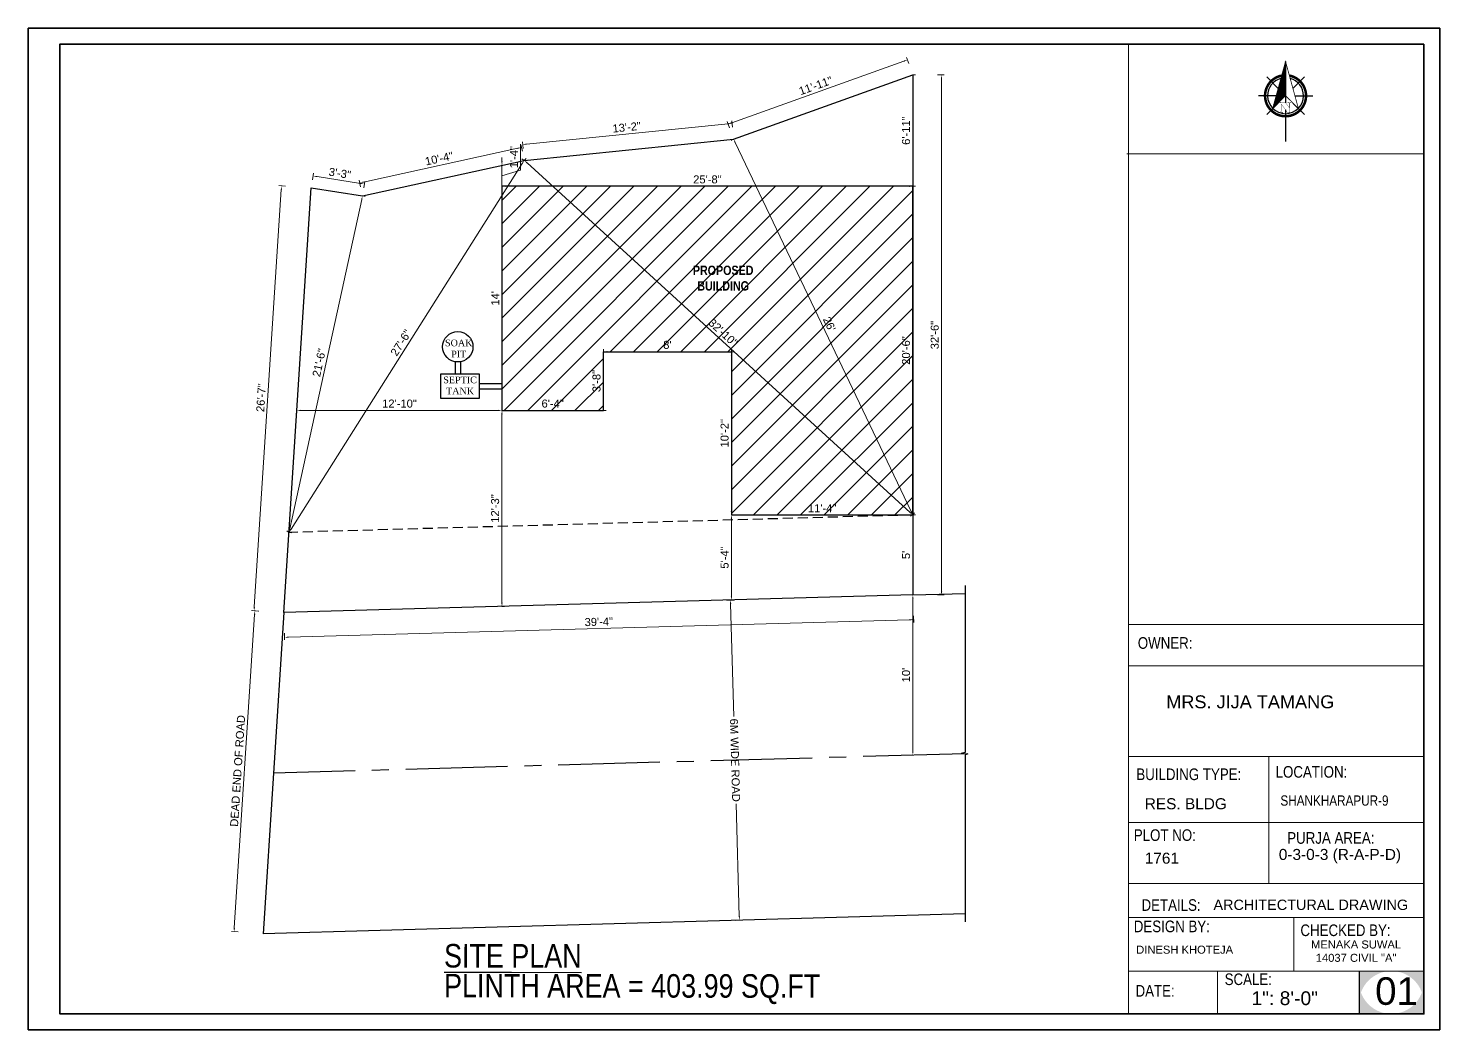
# Model space of a CAD drawing. Header units: inches. Extents: x 376358 to 406049, y -63575 to -53607.
# Drawn here: x 383395 to 384453, y -57467 to -56717 of the extents above; entities that cross this region are included whole.
import ezdxf

# ---------------------------------------------------------------- set-up
doc = ezdxf.new("R2010")
doc.units = ezdxf.units.IN
doc.header["$LTSCALE"] = 2
doc.header["$MEASUREMENT"] = 0
doc.header["$PDMODE"] = 34
doc.linetypes.add('CENTER2', pattern=[28.575, 19.05, -3.175, 3.175, -3.175])
doc.linetypes.add('DASHED2', pattern=[0.375, 0.25, -0.125])
doc.layers.get('0').update_dxf_attribs({"linetype": 'CONTINUOUS'})
doc.layers.get('DEFPOINTS').update_dxf_attribs({"color": 141, "linetype": 'CONTINUOUS'})
for name, color, linetype, lineweight in [('DIMENTION', 140, 'CONTINUOUS', 0), ('door', 20, 'CONTINUOUS', 35), ('OUTLINE', 1, 'CONTINUOUS', 25), ('Rebars', 1, 'CONTINUOUS', 13), ('Siteplan', 7, 'CONTINUOUS', 30), ('steps', 253, 'CONTINUOUS', 20), ('TEXT', 181, 'CONTINUOUS', 25), ('WALL - A', 1, 'CONTINUOUS', 40)]:
    doc.layers.add(name, color=color, linetype=linetype, lineweight=lineweight)
doc.layers.add('Normal Wall', color=7, linetype='CONTINUOUS', lineweight=35, true_color=0xffaf89)
doc.layers.add('Rear Wall', color=7, linetype='CONTINUOUS', lineweight=20, true_color=0xd4e480)
doc.layers.add('plan wall', color=7, linetype='CONTINUOUS')
doc.styles.add('Lettring Text', font='arial.ttf')
doc.styles.get("Standard").update_dxf_attribs({"font": 'ARIALN.TTF'})
doc.styles.add('SwissBT', font='swiss.ttf', dxfattribs={"height": 12})
doc.dimstyles.new('Copy of Standard', dxfattribs={"dimtxt": 6, "dimasz": 2.875, "dimexe": 2, "dimexo": 4, "dimgap": 2, "dimtad": 1, "dimdec": 0, "dimrnd": 1, "dimzin": 0, "dimdsep": 46, "dimlunit": 4, "dimtxsty": 'Lettring Text', "dimcen": 0.1, "dimclrd": 7, "dimclre": 7, "dimclrt": 7, "dimazin": 0, "dimtfac": 0.645, "dimtdec": 0, "dimtmove": 1, "dimatfit": 0, "dimfxl": 3, "dimfxlon": 1, "dimtfillclr": 256, "dimtolj": 1, "dimtzin": 0, "dimlwd": -1, "dimlwe": -1, "dimarcsym": 2})

# ---------------------------------------------------------------- blocks, each defined once
blk = doc.blocks.new('*X29')
at = {"color": 0}
for p, q in [((145.96, -414.6), (147.62, -412.94)), ((146.16, -413.87), (147.62, -412.41)), ((146.36, -413.14), (147.62, -411.88)), ((146.55, -412.41), (147.62, -411.35)), ((146.75, -411.68), (147.62, -410.82)), ((146.95, -410.95), (147.62, -410.29)), ((147.15, -410.22), (147.62, -409.76)), ((147.35, -409.49), (147.62, -409.23)), ((147.55, -408.76), (147.62, -408.7)), ((143.76, -422.63), (147.62, -418.77)), ((143.96, -421.9), (147.62, -418.24)), ((144.16, -421.17), (147.62, -417.71)), ((144.36, -420.44), (147.62, -417.18)), ((144.56, -419.71), (147.62, -416.65)), ((144.76, -418.98), (147.62, -416.12)), ((144.96, -418.25), (147.62, -415.59)), ((145.16, -417.52), (147.62, -415.06)), ((145.36, -416.79), (147.62, -414.53)), ((145.56, -416.06), (147.62, -414)), ((145.76, -415.33), (147.62, -413.47)), ((142.76, -426.28), (147.62, -421.42)), ((142.96, -425.55), (147.62, -420.89)), ((143.16, -424.82), (147.62, -420.36)), ((143.36, -424.09), (147.62, -419.83)), ((143.56, -423.36), (147.62, -419.3))]:
    blk.add_line(p, q, dxfattribs=at)
blk = doc.blocks.new('NORTH_15')
for p, q in [((-2.87, 2.87), (-7.37, 7.37)), ((0, 3.66), (0, 10.62)), ((2.87, 2.87), (7.37, 7.37)), ((-13.37, 0), (2.72, 0)), ((5.49, 0), (17.83, 0)), ((-2.87, -2.87), (-7.37, -7.37)), ((0, -3.66), (0, -10.62)), ((2.87, -2.87), (7.37, -7.37))]:
    blk.add_line(p, q)
at = {"const_width": 1}
for points in [[(0, -8, 1), (0, 8, 0.359415), (-7.86, 1.52, 1)], [(-7.86, -1.52, 0.359415), (0, -8, 1)]]:
    blk.add_lwpolyline(points, format="xyb", dxfattribs=at)
for points, const_width in [([(4.96, -5.01), (-13.37, 0), (4.9, 5), (0, 0), (4.96, -5.01)], 0.3), ([(5.93, -1.55), (6, -1.55), (6.07, -1.54), (6.13, -1.53), (6.17, -1.52), (6.22, -1.51), (6.26, -1.49), (6.28, -1.47), (6.3, -1.45), (6.32, -1.42), (6.33, -1.39), (6.35, -1.34), (6.36, -1.29), (6.37, -1.23), (6.38, -1.16), (6.38, -1.08), (6.38, -1), (6.54, -1), (6.54, -2.34), (6.38, -2.34), (6.38, -2.3), (6.38, -2.23), (6.38, -2.16), (6.37, -2.09), (6.36, -2.04), (6.35, -1.99), (6.33, -1.95), (6.32, -1.91), (6.3, -1.88), (6.28, -1.86), (6.26, -1.83), (6.22, -1.81), (6.18, -1.8), (6.13, -1.78), (6.07, -1.77), (6.01, -1.76), (5.95, -1.76), (2.66, -1.76), (2.66, -2.34), (2.5, -2.34), (2.5, -0.16), (4.71, 1.44), (3.14, 1.44), (3.07, 1.44), (3, 1.43), (2.94, 1.42), (2.89, 1.41), (2.85, 1.4), (2.81, 1.38), (2.78, 1.36), (2.76, 1.34), (2.74, 1.31), (2.72, 1.27), (2.7, 1.22), (2.69, 1.17), (2.68, 1.11), (2.67, 1.04), (2.66, 0.97), (2.66, 0.89), (2.66, 0.87), (2.5, 0.87), (2.5, 2.21), (2.66, 2.21), (2.66, 2.17), (2.66, 2.09), (2.67, 2.03), (2.68, 1.97), (2.69, 1.91), (2.7, 1.86), (2.71, 1.82), (2.73, 1.78), (2.75, 1.76), (2.77, 1.74), (2.8, 1.72), (2.85, 1.7), (2.89, 1.68), (2.94, 1.67), (3, 1.66), (3.07, 1.66), (3.14, 1.66), (6.54, 1.66), (6.54, 0.75), (3.33, -1.55), (5.93, -1.55), (5.93, -1.55)], 0.1)]:
    blk.add_lwpolyline(points, dxfattribs=dict(const_width=const_width))
for start, end in [(90, 164.973), (270, 90), (195.027, 270)]:
    blk.add_arc((0, 0), 7, start, end)
at = {"rotation": 90}
blk.add_blockref('*X29', (-421.89, -147.62), dxfattribs=at)
blk = doc.blocks.new('A$C0BDB7EE9')
at = {"layer": 'Siteplan', "xscale": 2.999999999999779, "yscale": 2.999999999999779, "zscale": 2.999999999999779, "rotation": 247.8612575918487}
blk.add_blockref('NORTH_15', (20.2, 49.5), dxfattribs=at)
blk = doc.blocks.new('A$C327B4BBD')
at = {"layer": 'DIMENTION', "ltscale": 0.3, "xscale": 1.171875000000082, "yscale": 1.171875000000082, "zscale": 1.171875000000082, "rotation": 112.1387424081494}
blk.add_blockref('A$C0BDB7EE9', (16.1, 0), dxfattribs=at)
blk = doc.blocks.new('*D312')
at = {"layer": 'DEFPOINTS', "color": 0, "ltscale": 0.5, "transparency": 16777216}
for p in [(383646.8, -56833.6), (383607, -56836.3), (383645.4, -56842.4)]:
    blk.add_point(p, dxfattribs=at)
at = {"layer": 'steps', "color": 7, "ltscale": 0.5, "transparency": 16777216}
for p, q in [((383608, -56830.5), (383608.7, -56825.5)), ((383611.3, -56828), (383643.9, -56833.1)), ((383646.3, -56836.5), (383647.1, -56831.6))]:
    blk.add_line(p, q, dxfattribs=at)
for points in [[(383611.3, -56827.5), (383611.2, -56828.4), (383608.4, -56827.5)], [(383644, -56832.6), (383643.9, -56833.6), (383646.8, -56833.6)]]:
    blk.add_solid(points, dxfattribs=at)
at = {"layer": 'steps', "color": 7, "ltscale": 0.5, "transparency": 16777216, "insert": (383628.4, -56825.5), "char_height": 6, "attachment_point": 5, "rotation": 351.0432, "style": 'Lettring Text'}
blk.add_mtext('\\A1;3\'-3"', dxfattribs=at)
blk = doc.blocks.new('*D313')
at = {"layer": 'DEFPOINTS', "color": 0, "ltscale": 0.5, "transparency": 16777216}
for p in [(383764.5, -56806.1), (383766.6, -56815.8), (383645.4, -56842.4)]:
    blk.add_point(p, dxfattribs=at)
at = {"layer": 'steps', "color": 7, "ltscale": 0.5, "transparency": 16777216}
for p, q in [((383765.2, -56809), (383764.1, -56804.2)), ((383646.1, -56832.1), (383761.7, -56806.7)), ((383643.9, -56835.6), (383642.8, -56830.7))]:
    blk.add_line(p, q, dxfattribs=at)
for points in [[(383761.6, -56806.3), (383761.8, -56807.2), (383764.5, -56806.1)], [(383646, -56831.6), (383646.2, -56832.5), (383643.3, -56832.7)]]:
    blk.add_solid(points, dxfattribs=at)
at = {"layer": 'steps', "color": 7, "ltscale": 0.5, "transparency": 16777216, "insert": (383702.8, -56814.5), "char_height": 6, "attachment_point": 5, "rotation": 12.3621, "style": 'Lettring Text'}
blk.add_mtext('\\A1;10\'-4"', dxfattribs=at)
blk = doc.blocks.new('*D314')
at = {"layer": 'DEFPOINTS', "color": 0, "ltscale": 0.5, "transparency": 16777216}
for p in [(383922.3, -56788.1), (383923.5, -56799.9), (383766.6, -56815.8)]:
    blk.add_point(p, dxfattribs=at)
at = {"layer": 'steps', "color": 7, "ltscale": 0.5, "transparency": 16777216}
for p, q in [((383768.3, -56803.7), (383919.4, -56788.4)), ((383922.6, -56791), (383922.1, -56786.1)), ((383765.7, -56806.9), (383765.2, -56802))]:
    blk.add_line(p, q, dxfattribs=at)
for points in [[(383919.4, -56787.9), (383919.5, -56788.8), (383922.3, -56788.1)], [(383768.2, -56803.2), (383768.3, -56804.1), (383765.4, -56803.9)]]:
    blk.add_solid(points, dxfattribs=at)
at = {"layer": 'steps', "color": 7, "ltscale": 0.5, "transparency": 16777216, "insert": (383843.4, -56791), "char_height": 6, "attachment_point": 5, "rotation": 5.7812, "style": 'Lettring Text'}
blk.add_mtext('\\A1;13\'-2"', dxfattribs=at)
blk = doc.blocks.new('*D315')
at = {"layer": 'DEFPOINTS', "color": 0, "ltscale": 0.5, "transparency": 16777216}
for p in [(384053.8, -56740.5), (384057.9, -56751.8), (383923.5, -56799.9)]:
    blk.add_point(p, dxfattribs=at)
at = {"layer": 'steps', "color": 7, "ltscale": 0.5, "transparency": 16777216}
for p, q in [((384054.9, -56743.3), (384053.2, -56738.6)), ((383922.1, -56787.6), (384051.1, -56741.5)), ((383920.4, -56791.4), (383918.8, -56786.7))]:
    blk.add_line(p, q, dxfattribs=at)
for points in [[(384051, -56741), (384051.3, -56741.9), (384053.8, -56740.5)], [(383922, -56787.1), (383922.3, -56788.1), (383919.4, -56788.6)]]:
    blk.add_solid(points, dxfattribs=at)
at = {"layer": 'steps', "color": 7, "ltscale": 0.5, "transparency": 16777216, "insert": (383985, -56759.8), "char_height": 6, "attachment_point": 5, "rotation": 19.6714, "style": 'Lettring Text'}
blk.add_mtext('\\A1;11\'-11"', dxfattribs=at)
blk = doc.blocks.new('*D316')
at = {"layer": 'DEFPOINTS', "color": 0, "ltscale": 0.5, "transparency": 16777216}
for p in [(384057.9, -56751.8), (384057.9, -57141.5), (384079.4, -57141.5)]:
    blk.add_point(p, dxfattribs=at)
at = {"layer": 'steps', "color": 7, "ltscale": 0.5, "transparency": 16777216}
for p, q in [((384076.4, -56751.8), (384081.4, -56751.8)), ((384079.4, -56754.7), (384079.4, -57138.7)), ((384076.4, -57141.5), (384081.4, -57141.5))]:
    blk.add_line(p, q, dxfattribs=at)
for points in [[(384078.9, -56754.7), (384079.9, -56754.7), (384079.4, -56751.8)], [(384078.9, -57138.7), (384079.9, -57138.7), (384079.4, -57141.5)]]:
    blk.add_solid(points, dxfattribs=at)
at = {"layer": 'steps', "color": 7, "ltscale": 0.5, "transparency": 16777216, "insert": (384074.3, -56946.7), "char_height": 6, "attachment_point": 5, "rotation": 90, "style": 'Lettring Text'}
blk.add_mtext('\\A1;32\'-6"', dxfattribs=at)
blk = doc.blocks.new('*D317')
at = {"layer": 'DEFPOINTS', "color": 0, "ltscale": 0.5, "transparency": 16777216}
for p in [(384057.9, -57141.5), (383586.4, -57154.7), (383586.9, -57173.2)]:
    blk.add_point(p, dxfattribs=at)
at = {"layer": 'steps', "color": 7, "ltscale": 0.5, "transparency": 16777216}
for p, q in [((384055.5, -57160.1), (383589.8, -57173.1)), ((384058.3, -57157), (384058.5, -57162)), ((383586.9, -57170.2), (383587, -57175.2))]:
    blk.add_line(p, q, dxfattribs=at)
for points in [[(384055.5, -57159.6), (384055.6, -57160.6), (384058.4, -57160)], [(383589.8, -57172.7), (383589.8, -57173.6), (383586.9, -57173.2)]]:
    blk.add_solid(points, dxfattribs=at)
at = {"layer": 'steps', "color": 7, "ltscale": 0.5, "transparency": 16777216, "insert": (383822.5, -57161.6), "char_height": 6, "attachment_point": 5, "rotation": 1.6021, "style": 'Lettring Text'}
blk.add_mtext('\\A1;39\'-4"', dxfattribs=at)
blk = doc.blocks.new('*D318')
at = {"layer": 'DEFPOINTS', "color": 0, "ltscale": 0.5, "transparency": 16777216}
for p in [(383584.7, -56834.9), (383607, -56836.3), (383586.4, -57154.7)]:
    blk.add_point(p, dxfattribs=at)
at = {"layer": 'steps', "color": 7, "ltscale": 0.5, "transparency": 16777216}
for p, q in [((383587.7, -56835.1), (383582.7, -56834.7)), ((383564.3, -57150.4), (383584.5, -56837.7)), ((383567.1, -57153.5), (383562.1, -57153.1))]:
    blk.add_line(p, q, dxfattribs=at)
for points in [[(383584.1, -56837.7), (383585, -56837.8), (383584.7, -56834.9)], [(383563.8, -57150.4), (383564.8, -57150.4), (383564.1, -57153.3)]]:
    blk.add_solid(points, dxfattribs=at)
at = {"layer": 'steps', "color": 7, "ltscale": 0.5, "transparency": 16777216, "insert": (383569.4, -56993.7), "char_height": 6, "attachment_point": 5, "rotation": 86.2947, "style": 'Lettring Text'}
blk.add_mtext('\\A1;26\'-7"', dxfattribs=at)
blk = doc.blocks.new('*D319')
at = {"layer": 'DEFPOINTS', "color": 0, "ltscale": 0.5, "transparency": 16777216}
for p in [(383645.4, -56842.4), (383590.3, -57094.6), (383590.3, -57094.6)]:
    blk.add_point(p, dxfattribs=at)
at = {"layer": 'steps', "color": 7, "ltscale": 0.5, "transparency": 16777216}
for p, q in [((383644.8, -56845.2), (383590.9, -57091.8)), ((383645.4, -56842.4), (383647.3, -56842.8)), ((383590.3, -57094.6), (383592.3, -57095))]:
    blk.add_line(p, q, dxfattribs=at)
for points in [[(383644.3, -56845.1), (383645.2, -56845.3), (383645.4, -56842.4)], [(383590.5, -57091.7), (383591.4, -57091.9), (383590.3, -57094.6)]]:
    blk.add_solid(points, dxfattribs=at)
at = {"layer": 'steps', "color": 7, "ltscale": 0.5, "transparency": 16777216, "insert": (383612.9, -56967.4), "char_height": 6, "attachment_point": 5, "rotation": 77.6852, "style": 'Lettring Text'}
blk.add_mtext('\\A1;21\'-6"', dxfattribs=at)
blk = doc.blocks.new('*D320')
at = {"layer": 'DEFPOINTS', "color": 0, "ltscale": 0.5, "transparency": 16777216}
for p in [(383766.6, -56815.8), (383766.6, -56815.8), (383590.3, -57094.6)]:
    blk.add_point(p, dxfattribs=at)
at = {"layer": 'steps', "color": 7, "ltscale": 0.5, "transparency": 16777216}
for p, q in [((383766.6, -56815.8), (383764.9, -56814.7)), ((383591.9, -57092.2), (383765.1, -56818.2)), ((383590.3, -57094.6), (383588.6, -57093.5))]:
    blk.add_line(p, q, dxfattribs=at)
for points in [[(383764.7, -56818), (383765.5, -56818.5), (383766.6, -56815.8)], [(383591.5, -57091.9), (383592.3, -57092.4), (383590.3, -57094.6)]]:
    blk.add_solid(points, dxfattribs=at)
at = {"layer": 'steps', "color": 7, "ltscale": 0.5, "transparency": 16777216, "insert": (383674.2, -56952.5), "char_height": 6, "attachment_point": 5, "rotation": 57.6924, "style": 'Lettring Text'}
blk.add_mtext('\\A1;27\'-6"', dxfattribs=at)
blk = doc.blocks.new('*D327')
at = {"layer": 'DEFPOINTS', "color": 0, "ltscale": 0.5, "transparency": 16777216}
for p in [(383766.6, -56815.8), (384057.9, -57081.5), (384057.9, -57081.5)]:
    blk.add_point(p, dxfattribs=at)
at = {"layer": 'steps', "color": 7, "ltscale": 0.5, "transparency": 16777216}
for p, q in [((383766.6, -56815.8), (383768, -56814.3)), ((383768.8, -56817.7), (384055.8, -57079.6)), ((384057.9, -57081.5), (384059.2, -57080))]:
    blk.add_line(p, q, dxfattribs=at)
for points in [[(383769.1, -56817.4), (383768.4, -56818.1), (383766.6, -56815.8)], [(384056.1, -57079.2), (384055.4, -57079.9), (384057.9, -57081.5)]]:
    blk.add_solid(points, dxfattribs=at)
at = {"layer": 'steps', "color": 7, "ltscale": 0.5, "transparency": 16777216, "insert": (383915.7, -56944.9), "char_height": 6, "attachment_point": 5, "rotation": 317.624, "style": 'Lettring Text'}
blk.add_mtext('\\A1;32\'-10"', dxfattribs=at)
blk = doc.blocks.new('*D321')
at = {"layer": 'DEFPOINTS', "color": 0, "ltscale": 0.5, "transparency": 16777216}
for p in [(383923.5, -56799.9), (383923.5, -56799.9), (384057.9, -57081.5)]:
    blk.add_point(p, dxfattribs=at)
at = {"layer": 'steps', "color": 7, "ltscale": 0.5, "transparency": 16777216}
for p, q in [((383923.5, -56799.9), (383921.7, -56800.8)), ((384056.7, -57078.9), (383924.7, -56802.5)), ((384057.9, -57081.5), (384056.1, -57082.4))]:
    blk.add_line(p, q, dxfattribs=at)
for points in [[(383925.2, -56802.3), (383924.3, -56802.7), (383923.5, -56799.9)], [(384057.1, -57078.7), (384056.2, -57079.1), (384057.9, -57081.5)]]:
    blk.add_solid(points, dxfattribs=at)
at = {"layer": 'steps', "color": 7, "ltscale": 0.5, "transparency": 16777216, "insert": (383995.3, -56938.5), "char_height": 6, "attachment_point": 5, "rotation": 295.5147, "style": 'Lettring Text'}
blk.add_mtext("\\A1;26'", dxfattribs=at)
blk = doc.blocks.new('*D322')
at = {"layer": 'DEFPOINTS', "color": 0, "ltscale": 0.5, "transparency": 16777216}
for p in [(384057.9, -56835.2), (384057.9, -56835.2), (384057.9, -57081.5)]:
    blk.add_point(p, dxfattribs=at)
at = {"layer": 'steps', "color": 7, "ltscale": 0.5, "transparency": 16777216}
for p, q in [((384057.9, -56835.2), (384059.9, -56835.2)), ((384057.9, -57078.6), (384057.9, -56838)), ((384057.9, -57081.5), (384059.9, -57081.5))]:
    blk.add_line(p, q, dxfattribs=at)
for points in [[(384057.4, -56838), (384058.4, -56838), (384057.9, -56835.2)], [(384057.4, -57078.6), (384058.4, -57078.6), (384057.9, -57081.5)]]:
    blk.add_solid(points, dxfattribs=at)
at = {"layer": 'steps', "color": 7, "ltscale": 0.5, "transparency": 16777216, "insert": (384052.8, -56958.3), "char_height": 6, "attachment_point": 5, "rotation": 90, "style": 'Lettring Text'}
blk.add_mtext('\\A1;20\'-6"', dxfattribs=at)
blk = doc.blocks.new('*D300')
at = {"layer": 'DEFPOINTS', "color": 0, "ltscale": 0.5, "transparency": 16777216}
for p in [(383749.9, -56835.2), (383749.9, -56835.2), (384057.9, -56835.2)]:
    blk.add_point(p, dxfattribs=at)
at = {"layer": 'steps', "color": 7, "ltscale": 0.5, "transparency": 16777216}
for p, q in [((383749.9, -56835.2), (383749.9, -56833.2)), ((384055, -56835.2), (383752.8, -56835.2)), ((384057.9, -56835.2), (384057.9, -56833.2))]:
    blk.add_line(p, q, dxfattribs=at)
for points in [[(383752.8, -56834.7), (383752.8, -56835.7), (383749.9, -56835.2)], [(384055, -56834.7), (384055, -56835.7), (384057.9, -56835.2)]]:
    blk.add_solid(points, dxfattribs=at)
at = {"layer": 'steps', "color": 7, "ltscale": 0.5, "transparency": 16777216, "insert": (383903.9, -56830.1), "char_height": 6, "attachment_point": 5, "style": 'Lettring Text'}
blk.add_mtext('\\A1;25\'-8"', dxfattribs=at)
blk = doc.blocks.new('*D301')
at = {"layer": 'DEFPOINTS', "color": 0, "ltscale": 0.5, "transparency": 16777216}
for p in [(383749.9, -56835.2), (383749.9, -57003.2), (383749.9, -57003.2)]:
    blk.add_point(p, dxfattribs=at)
at = {"layer": 'steps', "color": 7, "ltscale": 0.5, "transparency": 16777216}
for p, q in [((383749.9, -56835.2), (383751.9, -56835.2)), ((383749.9, -56838), (383749.9, -57000.3)), ((383749.9, -57003.2), (383751.9, -57003.2))]:
    blk.add_line(p, q, dxfattribs=at)
for points in [[(383749.4, -56838), (383750.4, -56838), (383749.9, -56835.2)], [(383749.4, -57000.3), (383750.4, -57000.3), (383749.9, -57003.2)]]:
    blk.add_solid(points, dxfattribs=at)
at = {"layer": 'steps', "color": 7, "ltscale": 0.5, "transparency": 16777216, "insert": (383744.9, -56919.2), "char_height": 6, "attachment_point": 5, "rotation": 90, "style": 'Lettring Text'}
blk.add_mtext("\\A1;14'", dxfattribs=at)
blk = doc.blocks.new('*D323')
at = {"layer": 'DEFPOINTS', "color": 0, "ltscale": 0.5, "transparency": 16777216}
for p in [(383749.9, -57003.2), (383825.9, -57003.2), (383825.9, -57003.2)]:
    blk.add_point(p, dxfattribs=at)
at = {"layer": 'steps', "color": 7, "ltscale": 0.5, "transparency": 16777216}
for p, q in [((383749.9, -57003.2), (383749.9, -57001.2)), ((383752.8, -57003.2), (383823, -57003.2)), ((383825.9, -57003.2), (383825.9, -57001.2))]:
    blk.add_line(p, q, dxfattribs=at)
for points in [[(383752.8, -57002.7), (383752.8, -57003.7), (383749.9, -57003.2)], [(383823, -57002.7), (383823, -57003.7), (383825.9, -57003.2)]]:
    blk.add_solid(points, dxfattribs=at)
at = {"layer": 'steps', "color": 7, "ltscale": 0.5, "transparency": 16777216, "insert": (383787.9, -56998.1), "char_height": 6, "attachment_point": 5, "style": 'Lettring Text'}
blk.add_mtext('\\A1;6\'-4"', dxfattribs=at)
blk = doc.blocks.new('*D324')
at = {"layer": 'DEFPOINTS', "color": 0, "ltscale": 0.5, "transparency": 16777216}
for p in [(383825.9, -56959.2), (383825.9, -56959.2), (383825.9, -57003.2)]:
    blk.add_point(p, dxfattribs=at)
at = {"layer": 'steps', "color": 7, "ltscale": 0.5, "transparency": 16777216}
for p, q in [((383825.9, -56959.2), (383827.9, -56959.2)), ((383825.9, -57000.3), (383825.9, -56962)), ((383825.9, -57003.2), (383827.9, -57003.2))]:
    blk.add_line(p, q, dxfattribs=at)
for points in [[(383825.4, -56962), (383826.4, -56962), (383825.9, -56959.2)], [(383825.4, -57000.3), (383826.4, -57000.3), (383825.9, -57003.2)]]:
    blk.add_solid(points, dxfattribs=at)
at = {"layer": 'steps', "color": 7, "ltscale": 0.5, "transparency": 16777216, "insert": (383820.8, -56981.2), "char_height": 6, "attachment_point": 5, "rotation": 90, "style": 'Lettring Text'}
blk.add_mtext('\\A1;3\'-8"', dxfattribs=at)
blk = doc.blocks.new('*D325')
at = {"layer": 'DEFPOINTS', "color": 0, "ltscale": 0.5, "transparency": 16777216}
for p in [(383825.9, -56959.2), (383921.9, -56959.2), (383921.9, -56959.2)]:
    blk.add_point(p, dxfattribs=at)
at = {"layer": 'steps', "color": 7, "ltscale": 0.5, "transparency": 16777216}
for p, q in [((383825.9, -56959.2), (383825.9, -56957.2)), ((383828.8, -56959.2), (383919, -56959.2)), ((383921.9, -56959.2), (383921.9, -56957.2))]:
    blk.add_line(p, q, dxfattribs=at)
for points in [[(383828.8, -56958.7), (383828.8, -56959.7), (383825.9, -56959.2)], [(383919, -56958.7), (383919, -56959.7), (383921.9, -56959.2)]]:
    blk.add_solid(points, dxfattribs=at)
at = {"layer": 'steps', "color": 7, "ltscale": 0.5, "transparency": 16777216, "insert": (383873.9, -56954.1), "char_height": 6, "attachment_point": 5, "style": 'Lettring Text'}
blk.add_mtext("\\A1;8'", dxfattribs=at)
blk = doc.blocks.new('*D302')
at = {"layer": 'DEFPOINTS', "color": 0, "ltscale": 0.5, "transparency": 16777216}
for p in [(383921.9, -56959.2), (383921.9, -57081.5), (383921.9, -57081.5)]:
    blk.add_point(p, dxfattribs=at)
at = {"layer": 'steps', "color": 7, "ltscale": 0.5, "transparency": 16777216}
for p, q in [((383921.9, -56959.2), (383923.9, -56959.2)), ((383921.9, -56962), (383921.9, -57078.6)), ((383921.9, -57081.5), (383923.9, -57081.5))]:
    blk.add_line(p, q, dxfattribs=at)
for points in [[(383921.4, -56962), (383922.4, -56962), (383921.9, -56959.2)], [(383921.4, -57078.6), (383922.4, -57078.6), (383921.9, -57081.5)]]:
    blk.add_solid(points, dxfattribs=at)
at = {"layer": 'steps', "color": 7, "ltscale": 0.5, "transparency": 16777216, "insert": (383916.8, -57020.3), "char_height": 6, "attachment_point": 5, "rotation": 90, "style": 'Lettring Text'}
blk.add_mtext('\\A1;10\'-2"', dxfattribs=at)
blk = doc.blocks.new('*D326')
at = {"layer": 'DEFPOINTS', "color": 0, "ltscale": 0.5, "transparency": 16777216}
for p in [(383921.9, -57081.5), (384057.9, -57081.5), (384057.9, -57081.5)]:
    blk.add_point(p, dxfattribs=at)
at = {"layer": 'steps', "color": 7, "ltscale": 0.5, "transparency": 16777216}
for p, q in [((383921.9, -57081.5), (383921.9, -57079.5)), ((383924.8, -57081.5), (384055, -57081.5)), ((384057.9, -57081.5), (384057.9, -57079.5))]:
    blk.add_line(p, q, dxfattribs=at)
for points in [[(383924.8, -57081), (383924.8, -57082), (383921.9, -57081.5)], [(384055, -57081), (384055, -57082), (384057.9, -57081.5)]]:
    blk.add_solid(points, dxfattribs=at)
at = {"layer": 'steps', "color": 7, "ltscale": 0.5, "transparency": 16777216, "insert": (383989.9, -57076.5), "char_height": 6, "attachment_point": 5, "style": 'Lettring Text'}
blk.add_mtext('\\A1;11\'-4"', dxfattribs=at)
blk = doc.blocks.new('*D303')
at = {"layer": 'DEFPOINTS', "color": 0, "ltscale": 0.5, "transparency": 16777216}
for p in [(383749.9, -56819.5), (383749.9, -56819.5), (383749.9, -56835.2)]:
    blk.add_point(p, dxfattribs=at)
at = {"layer": 'steps', "color": 7, "ltscale": 0.5, "transparency": 16777216}
for p, q in [((383763.9, -56823.1), (383763.9, -56803.7)), ((383749.9, -56816.6), (383749.9, -56813.7)), ((383749.9, -56819.5), (383751.9, -56819.5)), ((383749.9, -56835.2), (383749.9, -56819.5)), ((383749.9, -56835.2), (383749.9, -56819.5)), ((383749.9, -56827.3), (383763.9, -56823.1)), ((383749.9, -56835.2), (383751.9, -56835.2)), ((383749.9, -56838), (383749.9, -56840.9))]:
    blk.add_line(p, q, dxfattribs=at)
for points in [[(383749.4, -56816.6), (383750.4, -56816.6), (383749.9, -56819.5)], [(383749.4, -56838), (383750.4, -56838), (383749.9, -56835.2)]]:
    blk.add_solid(points, dxfattribs=at)
at = {"layer": 'steps', "color": 7, "ltscale": 0.5, "transparency": 16777216, "insert": (383758.9, -56813.4), "char_height": 6, "attachment_point": 5, "rotation": 90, "style": 'Lettring Text'}
blk.add_mtext('\\A1;1\'-4"', dxfattribs=at)
blk = doc.blocks.new('*D304')
at = {"layer": 'DEFPOINTS', "color": 0, "ltscale": 0.5, "transparency": 16777216}
for p in [(384057.9, -57081.5), (384057.9, -57141.5), (384057.9, -57141.5)]:
    blk.add_point(p, dxfattribs=at)
at = {"layer": 'steps', "color": 7, "ltscale": 0.5, "transparency": 16777216}
for p, q in [((384057.9, -57081.5), (384059.9, -57081.5)), ((384057.9, -57084.4), (384057.9, -57138.7)), ((384057.9, -57141.5), (384059.9, -57141.5))]:
    blk.add_line(p, q, dxfattribs=at)
for points in [[(384057.4, -57084.4), (384058.4, -57084.4), (384057.9, -57081.5)], [(384057.4, -57138.7), (384058.4, -57138.7), (384057.9, -57141.5)]]:
    blk.add_solid(points, dxfattribs=at)
at = {"layer": 'steps', "color": 7, "ltscale": 0.5, "transparency": 16777216, "insert": (384052.8, -57111.5), "char_height": 6, "attachment_point": 5, "rotation": 90, "style": 'Lettring Text'}
blk.add_mtext("\\A1;5'", dxfattribs=at)
blk = doc.blocks.new('*D305')
at = {"layer": 'DEFPOINTS', "color": 0, "ltscale": 0.5, "transparency": 16777216}
for p in [(383921.9, -57081.5), (383921.7, -57145.3), (383921.9, -57145.3)]:
    blk.add_point(p, dxfattribs=at)
at = {"layer": 'steps', "color": 7, "ltscale": 0.5, "transparency": 16777216}
for p, q in [((383921.9, -57081.5), (383923.9, -57081.5)), ((383921.9, -57084.4), (383921.9, -57142.5)), ((383921.9, -57145.3), (383923.9, -57145.3))]:
    blk.add_line(p, q, dxfattribs=at)
for points in [[(383921.4, -57084.4), (383922.4, -57084.4), (383921.9, -57081.5)], [(383921.4, -57142.5), (383922.4, -57142.5), (383921.9, -57145.3)]]:
    blk.add_solid(points, dxfattribs=at)
at = {"layer": 'steps', "color": 7, "ltscale": 0.5, "transparency": 16777216, "insert": (383916.8, -57113.4), "char_height": 6, "attachment_point": 5, "rotation": 90, "style": 'Lettring Text'}
blk.add_mtext('\\A1;5\'-4"', dxfattribs=at)
blk = doc.blocks.new('*D306')
at = {"layer": 'DEFPOINTS', "color": 0, "ltscale": 0.5, "transparency": 16777216}
for p in [(383749.9, -57003.2), (383749.8, -57150.2), (383749.9, -57150.2)]:
    blk.add_point(p, dxfattribs=at)
at = {"layer": 'steps', "color": 7, "ltscale": 0.5, "transparency": 16777216}
for p, q in [((383749.9, -57003.2), (383751.9, -57003.2)), ((383749.9, -57006), (383749.9, -57147.3)), ((383749.9, -57150.2), (383751.9, -57150.2))]:
    blk.add_line(p, q, dxfattribs=at)
for points in [[(383749.4, -57006), (383750.4, -57006), (383749.9, -57003.2)], [(383749.4, -57147.3), (383750.4, -57147.3), (383749.9, -57150.2)]]:
    blk.add_solid(points, dxfattribs=at)
at = {"layer": 'steps', "color": 7, "ltscale": 0.5, "transparency": 16777216, "insert": (383744.8, -57076.7), "char_height": 6, "attachment_point": 5, "rotation": 90, "style": 'Lettring Text'}
blk.add_mtext('\\A1;12\'-3"', dxfattribs=at)
blk = doc.blocks.new('*D307')
at = {"layer": 'DEFPOINTS', "color": 0, "ltscale": 0.5, "transparency": 16777216}
for p in [(384057.9, -56751.8), (384057.9, -56751.8), (384057.9, -56835.2)]:
    blk.add_point(p, dxfattribs=at)
at = {"layer": 'steps', "color": 7, "ltscale": 0.5, "transparency": 16777216}
for p, q in [((384057.9, -56751.8), (384059.9, -56751.8)), ((384057.9, -56832.3), (384057.9, -56754.7)), ((384057.9, -56835.2), (384059.9, -56835.2))]:
    blk.add_line(p, q, dxfattribs=at)
for points in [[(384057.4, -56754.7), (384058.4, -56754.7), (384057.9, -56751.8)], [(384057.4, -56832.3), (384058.4, -56832.3), (384057.9, -56835.2)]]:
    blk.add_solid(points, dxfattribs=at)
at = {"layer": 'steps', "color": 7, "ltscale": 0.5, "transparency": 16777216, "insert": (384052.8, -56793.5), "char_height": 6, "attachment_point": 5, "rotation": 90, "style": 'Lettring Text'}
blk.add_mtext('\\A1;6\'-11"', dxfattribs=at)
blk = doc.blocks.new('*D308')
at = {"layer": 'DEFPOINTS', "color": 0, "ltscale": 0.5, "transparency": 16777216}
for p in [(383596.2, -57003.1), (383596.2, -57003.2), (383749.9, -57003.2)]:
    blk.add_point(p, dxfattribs=at)
at = {"layer": 'steps', "color": 7, "ltscale": 0.5, "transparency": 16777216}
for p, q in [((383596.2, -57003.2), (383596.2, -57005.2)), ((383747, -57003.2), (383599.1, -57003.2)), ((383749.9, -57003.2), (383749.9, -57001.2))]:
    blk.add_line(p, q, dxfattribs=at)
for points in [[(383599.1, -57002.7), (383599.1, -57003.7), (383596.2, -57003.2)], [(383747, -57002.7), (383747, -57003.7), (383749.9, -57003.2)]]:
    blk.add_solid(points, dxfattribs=at)
at = {"layer": 'steps', "color": 7, "ltscale": 0.5, "transparency": 16777216, "insert": (383673.1, -56998.1), "char_height": 6, "attachment_point": 5, "style": 'Lettring Text'}
blk.add_mtext('\\A1;12\'-10"', dxfattribs=at)
blk = doc.blocks.new('*D309')
at = {"layer": 'DEFPOINTS', "color": 0, "ltscale": 0.5, "transparency": 16777216}
for p in [(383586.4, -57154.7), (383549.1, -57393.8), (383570.9, -57395.3)]:
    blk.add_point(p, dxfattribs=at)
at = {"layer": 'steps', "color": 7, "ltscale": 0.5, "transparency": 16777216}
for p, q in [((383567.7, -57153.5), (383562.7, -57153.2)), ((383564.5, -57156.2), (383549.3, -57391)), ((383552.1, -57394), (383547.1, -57393.7))]:
    blk.add_line(p, q, dxfattribs=at)
for points in [[(383564, -57156.2), (383565, -57156.2), (383564.7, -57153.3)], [(383548.8, -57390.9), (383549.8, -57391), (383549.1, -57393.8)]]:
    blk.add_solid(points, dxfattribs=at)
at = {"layer": 'steps', "color": 7, "ltscale": 0.5, "transparency": 16777216, "insert": (383551.8, -57273.3), "char_height": 6, "attachment_point": 5, "rotation": 86.2947, "style": 'Lettring Text'}
blk.add_mtext('\\A1;DEAD END OF ROAD', dxfattribs=at)
blk = doc.blocks.new('*D310')
at = {"layer": 'DEFPOINTS', "color": 0, "ltscale": 0.5, "transparency": 16777216}
for p in [(383832.9, -57147.8), (383927.9, -57385.3), (383839.6, -57387.7)]:
    blk.add_point(p, dxfattribs=at)
at = {"layer": 'steps', "color": 7, "ltscale": 0.5, "transparency": 16777216}
for p, q in [((383918.2, -57145.4), (383923.2, -57145.3)), ((383921.3, -57148.2), (383923.7, -57232.5)), ((383927.8, -57382.4), (383925.5, -57298.1)), ((383924.9, -57385.4), (383929.9, -57385.2))]:
    blk.add_line(p, q, dxfattribs=at)
for points in [[(383921.8, -57148.2), (383920.8, -57148.2), (383921.2, -57145.4)], [(383928.3, -57382.4), (383927.4, -57382.4), (383927.9, -57385.3)]]:
    blk.add_solid(points, dxfattribs=at)
at = {"layer": 'steps', "color": 7, "ltscale": 0.5, "transparency": 16777216, "insert": (383924.6, -57265.3), "char_height": 6, "attachment_point": 5, "rotation": 271.6021, "style": 'Lettring Text'}
blk.add_mtext('\\A1;6M WIDE ROAD', dxfattribs=at)
blk = doc.blocks.new('*D311')
at = {"layer": 'DEFPOINTS', "color": 0, "ltscale": 0.5, "transparency": 16777216}
for p in [(384057.9, -57141.5), (384057.9, -57261.5), (384061.5, -57261.5)]:
    blk.add_point(p, dxfattribs=at)
at = {"layer": 'steps', "color": 7, "ltscale": 0.5, "transparency": 16777216}
for p, q in [((384057.9, -57141.5), (384059.9, -57141.5)), ((384057.9, -57144.4), (384057.9, -57258.6)), ((384057.9, -57261.5), (384055.9, -57261.5))]:
    blk.add_line(p, q, dxfattribs=at)
for points in [[(384057.4, -57144.4), (384058.4, -57144.4), (384057.9, -57141.5)], [(384057.4, -57258.6), (384058.4, -57258.6), (384057.9, -57261.5)]]:
    blk.add_solid(points, dxfattribs=at)
at = {"layer": 'steps', "color": 7, "ltscale": 0.5, "transparency": 16777216, "insert": (384052.8, -57201.5), "char_height": 6, "attachment_point": 5, "rotation": 90, "style": 'Lettring Text'}
blk.add_mtext("\\A1;10'", dxfattribs=at)

msp = doc.modelspace()

# ---------------------------------------------------------------- hatches: boundary and pattern name
msp.add_hatch(color=0).paths.add_polyline_path([(384440.9, -57423.3), (384416.6, -57423.3, -0.414214), (384440.9, -57447.6)])
at = {"layer": 'door', "ltscale": 0.5}
h = msp.add_hatch(dxfattribs=at)
h.set_pattern_fill('ANSI31', color=256, scale=100)
h.set_pattern_definition([(45, (8544.279, -5347.808), (-8.83883476, 8.83883476), [])])
h.paths.add_polyline_path([(383749.9, -56835.2), (383749.9, -57003.2), (383825.9, -57003.2), (383825.9, -56959.2), (383921.9, -56959.2), (383921.9, -57081.5), (384057.9, -57081.5), (384057.9, -56835.2)])
h.paths.add_polyline_path([(383900.8, -56939.7), (383922.2, -56959.3), (383930.6, -56950.2), (383909.1, -56930.6)], flags=24)
h.paths.add_polyline_path([(383986.7, -56935), (383992.7, -56947.6), (384003.8, -56942.2), (383997.8, -56929.7)], flags=24)
h.paths.add_polyline_path([(384059.1, -56970.4), (384059.1, -56946.1), (384046.7, -56946.1), (384046.7, -56970.4)], flags=9)
h.paths.add_polyline_path([(383778.1, -57004.3), (383797.8, -57004.3), (383797.8, -56992), (383778.1, -56992)], flags=25)
h.paths.add_polyline_path([(383827.1, -56991), (383827.1, -56971.3), (383814.7, -56971.3), (383814.7, -56991)], flags=25)
h.paths.add_polyline_path([(383869.3, -56960.3), (383878.6, -56960.3), (383878.6, -56948), (383869.3, -56948)], flags=25)
h.paths.add_polyline_path([(383977.5, -57082.8), (384001.8, -57082.8), (384001.8, -57070.4), (383977.5, -57070.4)], flags=9)
h.paths.add_polyline_path([(383889.7, -56916.9), (383941.7, -56916.9), (383941.7, -56890.9), (383889.7, -56890.9)], flags=24)
at = {"layer": 'TEXT'}
for points in [[(384416.6, -57423.3), (384392.3, -57423.3), (384392.3, -57447.6, -0.414214)], [(384416.6, -57423.3), (384392.3, -57423.3), (384392.3, -57447.6, -0.414214)], [(384440.9, -57423.3), (384416.6, -57423.3, -0.414214), (384440.9, -57447.6)], [(384392.3, -57431.1), (384392.3, -57455.4), (384416.6, -57455.4, -0.414214)], [(384392.3, -57431.1), (384392.3, -57455.4), (384416.6, -57455.4, -0.414214)], [(384440.9, -57431.1, -0.414214), (384416.6, -57455.4), (384440.9, -57455.4)], [(384440.9, -57431.1, -0.414214), (384416.6, -57455.4), (384440.9, -57455.4)]]:
    msp.add_hatch(color=0, dxfattribs=at).paths.add_polyline_path(points)

# ---------------------------------------------------------------- linework, layer by layer
at = {"ltscale": 0.5}
for p, q in [((383714.8, -56966.7), (383714.8, -56975.8)), ((383718.8, -56966.7), (383718.8, -56975.8)), ((383732.9, -56983), (383749.9, -56983)), ((383732.9, -56987), (383749.9, -56987)), ((384057.9, -57141.5), (384097, -57140.4)), ((383586.4, -57154.7), (383570.9, -57395.3))]:
    msp.add_line(p, q, dxfattribs=at)
at = {"color": 0}
msp.add_line((384392.3, -57423.3), (384392.3, -57455.4), dxfattribs=at)
msp.add_line((384392.3, -57423.3), (384392.3, -57455.4), dxfattribs=at)
at = {"ltscale": 0.5}
for points in [[(384057.9, -56835.2), (383749.9, -56835.2), (383749.9, -57003.2), (383825.9, -57003.2), (383825.9, -56959.2), (383921.9, -56959.2), (383921.9, -57081.5), (384057.9, -57081.5)], [(383704.1, -56975.8), (383732.9, -56975.8), (383732.9, -56994.3), (383704.1, -56994.3)]]:
    msp.add_lwpolyline(points, close=True, dxfattribs=at)
at = {"linetype": 'Continuous', "ltscale": 0.5}
msp.add_lwpolyline([(384097, -57134.4), (384097, -57259.5), (384094.2, -57260.4), (384099.2, -57260.6), (384097, -57261.3), (384097, -57386.5)], dxfattribs=at)
at = {"ltscale": 0.5}
msp.add_circle((383716.8, -56955.5), 11.4, dxfattribs=at)
at = {"layer": 'Normal Wall'}
for points in [[(383394.8, -56716.8), (384452.8, -56716.8), (384452.8, -57467.3), (383394.8, -57467.3)], [(383394.8, -56716.8), (384452.8, -56716.8), (384452.8, -57467.3), (383394.8, -57467.3)], [(384440.9, -56728.7), (383418.6, -56728.7), (383418.6, -57455.4), (384440.9, -57455.4)], [(384440.9, -56728.7), (383418.6, -56728.7), (383418.6, -57455.4), (384440.9, -57455.4)]]:
    msp.add_lwpolyline(points, close=True, dxfattribs=at)
at = {"layer": 'OUTLINE'}
for p, q in [((383923.5, -56799.9), (384057.9, -56751.8)), ((384057.9, -56751.8), (384057.9, -57141.5)), ((383766.6, -56815.8), (383923.5, -56799.9)), ((383645.4, -56842.4), (383766.6, -56815.8)), ((383586.4, -57154.7), (383607, -56836.3)), ((383607, -56836.3), (383645.4, -56842.4)), ((384057.9, -57141.5), (383586.4, -57154.7)), ((384097, -57380.5), (383570.9, -57395.3))]:
    msp.add_line(p, q, dxfattribs=at)
at = {"layer": 'Rear Wall'}
for p, q in [((384219.5, -57173), (384219.5, -56728.7)), ((384218.3, -56811), (384440.9, -56811)), ((384219.5, -57163.7), (384440.9, -57163.7)), ((384219.5, -57163.7), (384440.9, -57163.7)), ((384219.5, -57163.7), (384440.9, -57163.7)), ((384219.5, -57163.7), (384440.9, -57163.7)), ((384219.5, -57194.5), (384440.9, -57194.5)), ((384219.5, -57194.5), (384440.9, -57194.5)), ((384219.5, -57262.6), (384440.9, -57262.6)), ((384219.5, -57262.6), (384440.9, -57262.6)), ((384324.8, -57262.6), (384324.8, -57348.5)), ((384324.8, -57262.6), (384324.8, -57357.7)), ((384219.5, -57312.1), (384440.9, -57312.1)), ((384219.5, -57312.1), (384440.9, -57312.1)), ((384219.5, -57357.7), (384440.9, -57357.7)), ((384219.5, -57383.2), (384440.9, -57383.2)), ((384219.5, -57383.2), (384440.9, -57383.2)), ((384343.4, -57423.3), (384343.4, -57383.2)), ((384343.4, -57423.3), (384343.4, -57383.2)), ((384219.5, -57423.3), (384440.9, -57423.3)), ((384219.5, -57423.3), (384440.9, -57423.3)), ((384286.2, -57423.3), (384286.2, -57455.4)), ((384286.2, -57423.3), (384286.2, -57455.4))]:
    msp.add_line(p, q, dxfattribs=at)
msp.add_lwpolyline([(384219.5, -57163.7), (384440.9, -57163.7), (384440.9, -57455.4), (384219.5, -57455.4)], close=True, dxfattribs=at)
msp.add_lwpolyline([(384219.5, -57163.7), (384440.9, -57163.7), (384440.9, -57455.4), (384219.5, -57455.4)], close=True, dxfattribs=at)
at = {"layer": 'WALL - A', "linetype": 'DASHED2', "lineweight": -3, "ltscale": 15}
msp.add_line((384057.9, -57081.5), (383590.3, -57094.6), dxfattribs=at)
at = {"layer": 'WALL - A', "linetype": 'CENTER2', "lineweight": -3, "ltscale": 2}
msp.add_line((384096.8, -57260.5), (383578.6, -57275), dxfattribs=at)

# ---------------------------------------------------------------- block references
at = {"layer": 'Rebars', "xscale": 0.5459999999999999, "yscale": 0.5459999999999999, "zscale": 0.5459999999999999, "rotation": 270}
msp.add_blockref('A$C327B4BBD', (384337.2, -56792.8), dxfattribs=at)

# ---------------------------------------------------------------- texts
at = {"color": 0}
for s, p in [('OWNER:', (384226.5, -57181.8)), ('LOCATION:', (384329.8, -57278.4))]:
    msp.add_text(s, height=8.7, dxfattribs=at).set_placement(p)
at = {"layer": 'plan wall', "ltscale": 3, "char_height": 17.612, "attachment_point": 7, "rotation": 359.9411}
for s, insert in [('{\\LSITE PLAN}', (383706.5, -57420.9)), ('PLINTH AREA = 403.99 SQ.FT', (383706.5, -57447.9))]:
    msp.add_mtext(s, dxfattribs=dict(at, insert=insert))
at = {"layer": 'steps', "color": 7, "ltscale": 0.3, "attachment_point": 2}
for s, insert, char_height, width in [('{\\fTechnic|b1|i0|c2|p2;PROPOSED BUILDING}', (383915.7, -56894.7), 7, 55.268), ('{\\fTimes New Roman|b0|i0|c0|p18;SOAK PIT}', (383717.5, -56950.1), 5, 21.766), ('{\\fTimes New Roman|b0|i0|c0|p18;SEPTIC TANK}', (383718.5, -56977.8), 5, 21.766)]:
    msp.add_mtext(s, dxfattribs=dict(at, insert=insert, char_height=char_height, width=width))
at = {"layer": 'TEXT', "color": 0}
for s, height, p in [('OWNER:', 8.7, (384226.5, -57181.8)), ('LOCATION:', 8.7, (384329.8, -57278.4)), ('CHECKED BY:', 8.704, (384348.4, -57397.1)), ('CHECKED BY:', 8.704, (384348.4, -57397.1)), ('SCALE:', 8.7, (384291.6, -57433.8)), ('SCALE:', 8.7, (384291.6, -57433.8))]:
    msp.add_text(s, height=height, dxfattribs=at).set_placement(p)
at = {"layer": 'TEXT', "color": 0, "linetype": 'ByBlock', "style": 'SwissBT'}
for s, insert, char_height, width, attachment_point in [('MRS. JIJA TAMANG', (384310.8, -57216.7), 9.72, 217.511, 2), ('ARCHITECTURAL DRAWING', (384283.2, -57369.8), 7.74, 268.532, 1), ('DINESH KHOTEJA', (384225.3, -57404.3), 6, 201.528, 1), ('MENAKA SUWAL\\P14037 CIVIL "A"', (384390.1, -57400.4), 6, 88.549, 2)]:
    msp.add_mtext(s, dxfattribs=dict(at, insert=insert, char_height=char_height, width=width, attachment_point=attachment_point))
at = {"layer": 'TEXT', "color": 0, "attachment_point": 1}
for s, insert, char_height, width in [('BUILDING TYPE:', (384225.4, -57271.5), 8.704, 148.555), ('BUILDING TYPE:', (384225.4, -57271.5), 8.704, 148.555), ('PLOT NO: ', (384223.5, -57317.1), 8.7, 138.027), ('PLOT NO: ', (384223.5, -57317.1), 8.7, 138.027), ('PURJA AREA:', (384338.5, -57319.2), 8.704, 197.582), ('PURJA AREA:', (384338.5, -57319.2), 8.704, 197.582), ('DETAILS: ', (384229.3, -57369.5), 8.7, 138.027), ('DESIGN BY:', (384223.5, -57385.5), 8.7, 138.027), ('DESIGN BY:', (384223.5, -57385.5), 8.7, 138.027), ('DATE:', (384224.8, -57433.8), 8.7, 34.818)]:
    msp.add_mtext(s, dxfattribs=dict(at, insert=insert, char_height=char_height, width=width))
at = {"layer": 'TEXT', "color": 0, "style": 'SwissBT'}
for s, insert, char_height, width, attachment_point in [('RES. BLDG', (384231.7, -57293.8), 8.26, 163.214, 1), ('RES. BLDG', (384231.7, -57293.8), 8.26, 163.214, 1), ('0-3-0-3 (R-A-P-D)', (384378, -57331.8), 8.256, 163.214, 2), ('1761', (384231.7, -57334.6), 8.26, 163.214, 1), ('01', (384404.4, -57428), 20.64, 20.158, 1)]:
    msp.add_mtext(s, dxfattribs=dict(at, insert=insert, char_height=char_height, width=width, attachment_point=attachment_point))
at = {"layer": 'TEXT', "color": 0, "linetype": 'ByBlock', "insert": (384333.4, -57291.7), "char_height": 7.671, "attachment_point": 1}
msp.add_mtext_dynamic_manual_height_columns('SHANKHARAPUR-9', width=381.035, gutter_width=1.53, heights=[0], dxfattribs=at)
at = {"layer": 'TEXT', "color": 0, "ltscale": 0.5, "insert": (384311.7, -57438.5), "char_height": 10.32, "width": 127.534, "attachment_point": 1, "style": 'SwissBT'}
msp.add_mtext('1": 8\'-0"', dxfattribs=at)
msp.add_mtext('1": 8\'-0"', dxfattribs=at)

# ---------------------------------------------------------------- dimensions: what is measured, and where the dimension line sits
at = {"layer": 'steps', "ltscale": 0.5}
for p1, p2, distance, picture, middle in [((383923.5, -56799.9), (384057.9, -56751.8), 12, '*D315', (383985, -56759.8)), ((383766.6, -56815.8), (383923.5, -56799.9), 11.9, '*D314', (383843.4, -56791)), ((383645.4, -56842.4), (383766.6, -56815.8), 9.9, '*D313', (383702.8, -56814.5)), ((384057.9, -57081.5), (383923.5, -56799.9), 0, '*D321', (383995.3, -56938.5)), ((383590.3, -57094.6), (383766.6, -56815.8), 0, '*D320', (383674.2, -56952.5)), ((383766.6, -56815.8), (384057.9, -57081.5), 0, '*D327', (383915.7, -56944.9)), ((383607, -56836.3), (383645.4, -56842.4), 8.9, '*D312', (383628.4, -56825.5)), ((383586.4, -57154.7), (383607, -56836.3), 22.4, '*D318', (383569.4, -56993.7)), ((383645.4, -56842.4), (383590.3, -57094.6), 0, '*D319', (383612.9, -56967.4)), ((384057.9, -57141.5), (383586.4, -57154.7), 18.5, '*D317', (383822.5, -57161.6))]:
    dim = msp.add_aligned_dim(p1=p1, p2=p2, distance=distance, dimstyle='Copy of Standard', dxfattribs=at)
    dim.commit()
    dim.dimension.update_dxf_attribs({"geometry": picture, "text_midpoint": middle})
for base, p1, p2, picture, middle in [((384057.9, -56751.8), (384057.9, -56835.2), (384057.9, -56751.8), '*D307', (384052.8, -56793.5)), ((384079.4, -57141.5), (384057.9, -56751.8), (384057.9, -57141.5), '*D316', (384074.3, -56946.7)), ((383749.9, -56819.5), (383749.9, -56835.2), (383749.9, -56819.5), '*D303', (383758.9, -56821.1)), ((383749.9, -57003.2), (383749.9, -56835.2), (383749.9, -57003.2), '*D301', (383744.9, -56919.2)), ((384057.9, -56835.2), (384057.9, -57081.5), (384057.9, -56835.2), '*D322', (384052.8, -56958.3)), ((383825.9, -56959.2), (383825.9, -57003.2), (383825.9, -56959.2), '*D324', (383820.8, -56981.2)), ((383921.9, -57081.5), (383921.9, -56959.2), (383921.9, -57081.5), '*D302', (383916.8, -57020.3)), ((383749.9, -57150.2), (383749.9, -57003.2), (383749.8, -57150.2), '*D306', (383744.8, -57076.7)), ((383921.9, -57145.3), (383921.9, -57081.5), (383921.7, -57145.3), '*D305', (383916.8, -57113.4)), ((384057.9, -57141.5), (384057.9, -57081.5), (384057.9, -57141.5), '*D304', (384052.8, -57111.5)), ((384057.9, -57261.5), (384057.9, -57141.5), (384061.5, -57261.5), '*D311', (384052.8, -57201.5))]:
    dim = msp.add_linear_dim(base=base, p1=p1, p2=p2, angle=90, dimstyle='Copy of Standard', dxfattribs=at)
    dim.commit()
    dim.dimension.update_dxf_attribs({"geometry": picture, "text_midpoint": middle})
for base, p1, p2, picture, middle in [((383749.9, -56835.2), (384057.9, -56835.2), (383749.9, -56835.2), '*D300', (383903.9, -56830.1)), ((383921.9, -56959.2), (383825.9, -56959.2), (383921.9, -56959.2), '*D325', (383873.9, -56954.1)), ((383596.2, -57003.2), (383749.9, -57003.2), (383596.2, -57003.1), '*D308', (383673.1, -56998.1)), ((383825.9, -57003.2), (383749.9, -57003.2), (383825.9, -57003.2), '*D323', (383787.9, -56998.1)), ((384057.9, -57081.5), (383921.9, -57081.5), (384057.9, -57081.5), '*D326', (383989.9, -57076.5))]:
    dim = msp.add_linear_dim(base=base, p1=p1, p2=p2, dimstyle='Copy of Standard', dxfattribs=at)
    dim.commit()
    dim.dimension.update_dxf_attribs({"geometry": picture, "text_midpoint": middle})
dim = msp.add_aligned_dim(p1=(383586.4, -57154.7), p2=(383570.9, -57395.3), distance=-21.8, text='DEAD END OF ROAD', dimstyle='Copy of Standard', dxfattribs=at)
dim.commit()
dim.dimension.update_dxf_attribs({"geometry": '*D309', "text_midpoint": (383551.8, -57273.3)})
dim = msp.add_aligned_dim(p1=(383832.9, -57147.8), p2=(383839.6, -57387.7), distance=88.3, text='6M WIDE ROAD', dimstyle='Copy of Standard', override={"dimtad": 0}, dxfattribs=at)
dim.commit()
dim.dimension.update_dxf_attribs({"geometry": '*D310', "text_midpoint": (383924.6, -57265.3)})

doc.saveas('drawing.dxf')
